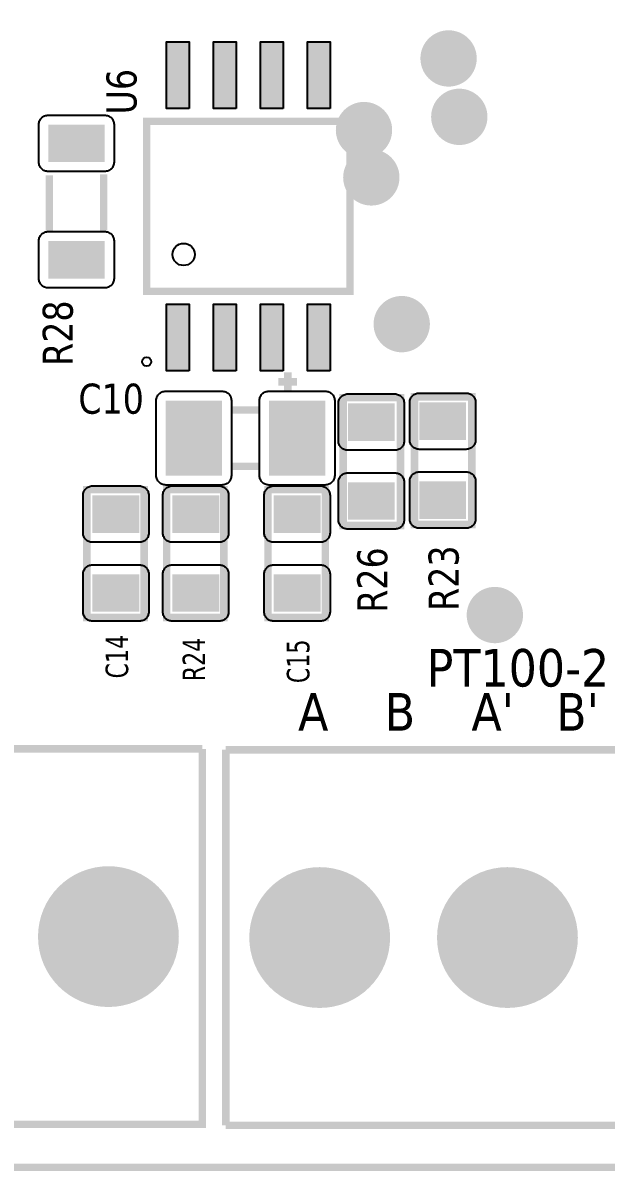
# Model space of a CAD drawing. Header units: millimetres. Extents: x 124 to 302, y 105 to 223.
# Drawn here: x 296.393 to 297.014, y 218.591 to 219.814 of the extents above; entities that cross this region are included whole.
import ezdxf

# ---------------------------------------------------------------- set-up
doc = ezdxf.new("R2010")
doc.units = ezdxf.units.MM
doc.layers.add('DESC', color=250, linetype='Continuous')
doc.styles.get("Standard").update_dxf_attribs({"font": 'tahoma.ttf'})

# ---------------------------------------------------------------- blocks, each defined once
blk = doc.blocks.new('RPAD')
blk.add_trace([(-0.5, -0.5), (-0.5, 0.5), (0.5, -0.5), (0.5, 0.5)])
blk = doc.blocks.new('EPAD')
at = {"const_width": 0.5}
blk.add_lwpolyline([(-0.25, 0, 1), (0.25, 0, 1)], format="xyb", close=True, dxfattribs=at)
blk = doc.blocks.new('PCB_CamaraClimatica')
for points, const_width in [([(147.0389, 110.574), (153.4499, 110.574), (153.4499, 115.4463), (147.0389, 115.4463), (147.0389, 110.574)], 0.008), ([(147.0389, 110.574), (153.4499, 110.574), (153.4499, 115.4463), (147.0389, 115.4463), (147.0389, 110.574)], 0.008), ([(147.0389, 110.574), (153.4499, 110.574), (153.4499, 115.4463), (147.0389, 115.4463), (147.0389, 110.574)], 0.008), ([(148.5222, 111.5069), (148.5222, 111.688), (148.3057, 111.688), (148.3057, 111.5069), (148.5222, 111.5069)], 0.00787), ([(148.5222, 111.5069), (148.5222, 111.688), (148.3057, 111.688), (148.3057, 111.5069), (148.5222, 111.5069)], 0.00787), ([(148.5222, 111.5069), (148.5222, 111.688), (148.3057, 111.688), (148.3057, 111.5069), (148.5222, 111.5069)], 0.00787), ([(148.202, 111.6307), (148.202, 111.5717)], 0.008), ([(148.202, 111.6307), (148.202, 111.5717)], 0.008), ([(148.202, 111.6307), (148.202, 111.5717)], 0.008), ([(148.26, 111.6317), (148.26, 111.5717)], 0.008), ([(148.26, 111.6317), (148.26, 111.5717)], 0.008), ([(148.26, 111.6317), (148.26, 111.5717)], 0.008), ([(148.456, 111.4207), (148.456, 111.4007)], 0.008), ([(148.456, 111.4207), (148.456, 111.4007)], 0.008), ([(148.456, 111.4207), (148.456, 111.4007)], 0.008), ([(148.446, 111.4107), (148.466, 111.4107)], 0.008), ([(148.446, 111.4107), (148.466, 111.4107)], 0.008), ([(148.446, 111.4107), (148.466, 111.4107)], 0.008), ([(148.515, 111.2577), (148.576, 111.2577), (148.576, 111.3937), (148.515, 111.3937), (148.515, 111.2577)], 0.008), ([(148.515, 111.2577), (148.576, 111.2577), (148.576, 111.3937), (148.515, 111.3937), (148.515, 111.2577)], 0.008), ([(148.515, 111.2577), (148.576, 111.2577), (148.576, 111.3937), (148.515, 111.3937), (148.515, 111.2577)], 0.008), ([(148.591, 111.2587), (148.652, 111.2587), (148.652, 111.3947), (148.591, 111.3947), (148.591, 111.2587)], 0.008), ([(148.591, 111.2587), (148.652, 111.2587), (148.652, 111.3947), (148.591, 111.3947), (148.591, 111.2587)], 0.008), ([(148.591, 111.2587), (148.652, 111.2587), (148.652, 111.3947), (148.591, 111.3947), (148.591, 111.2587)], 0.008), ([(148.396, 111.3807), (148.426, 111.3807)], 0.008), ([(148.396, 111.3807), (148.426, 111.3807)], 0.008), ([(148.396, 111.3807), (148.426, 111.3807)], 0.008), ([(148.396, 111.3207), (148.426, 111.3207)], 0.008), ([(148.396, 111.3207), (148.426, 111.3207)], 0.008), ([(148.396, 111.3207), (148.426, 111.3207)], 0.008), ([(148.242, 111.1597), (148.303, 111.1597), (148.303, 111.2957), (148.242, 111.2957), (148.242, 111.1597)], 0.008), ([(148.242, 111.1597), (148.303, 111.1597), (148.303, 111.2957), (148.242, 111.2957), (148.242, 111.1597)], 0.008), ([(148.242, 111.1597), (148.303, 111.1597), (148.303, 111.2957), (148.242, 111.2957), (148.242, 111.1597)], 0.008), ([(148.327, 111.1597), (148.388, 111.1597), (148.388, 111.2957), (148.327, 111.2957), (148.327, 111.1597)], 0.008), ([(148.327, 111.1597), (148.388, 111.1597), (148.388, 111.2957), (148.327, 111.2957), (148.327, 111.1597)], 0.008), ([(148.327, 111.1597), (148.388, 111.1597), (148.388, 111.2957), (148.327, 111.2957), (148.327, 111.1597)], 0.008), ([(148.435, 111.1597), (148.496, 111.1597), (148.496, 111.2957), (148.435, 111.2957), (148.435, 111.1597)], 0.008), ([(148.435, 111.1597), (148.496, 111.1597), (148.496, 111.2957), (148.435, 111.2957), (148.435, 111.1597)], 0.008), ([(148.435, 111.1597), (148.496, 111.1597), (148.496, 111.2957), (148.435, 111.2957), (148.435, 111.1597)], 0.008), ([(148.365, 111.0197), (148.365, 110.6197), (147.565, 110.6197)], 0.008), ([(147.565, 111.0197), (148.365, 111.0197)], 0.008), ([(148.365, 111.0197), (148.365, 110.6197), (147.565, 110.6197)], 0.008), ([(147.565, 111.0197), (148.365, 111.0197)], 0.008), ([(148.365, 111.0197), (148.365, 110.6197), (147.565, 110.6197)], 0.008), ([(147.565, 111.0197), (148.365, 111.0197)], 0.008), ([(148.39, 111.0187), (148.39, 110.6187)], 0.008), ([(149.19, 111.0187), (149.19, 110.6187), (148.39, 110.6187)], 0.008), ([(148.39, 111.0187), (149.19, 111.0187)], 0.008), ([(148.39, 111.0187), (148.39, 110.6187)], 0.008), ([(149.19, 111.0187), (149.19, 110.6187), (148.39, 110.6187)], 0.008), ([(148.39, 111.0187), (149.19, 111.0187)], 0.008), ([(148.39, 111.0187), (148.39, 110.6187)], 0.008), ([(149.19, 111.0187), (149.19, 110.6187), (148.39, 110.6187)], 0.008), ([(148.39, 111.0187), (149.19, 111.0187)], 0.008)]:
    blk.add_lwpolyline(points, dxfattribs=dict(const_width=const_width))
for points in [[(148.351, 111.7017), (148.327, 111.7017), (148.327, 111.7727), (148.351, 111.7727), (148.351, 111.7017)], [(148.401, 111.7017), (148.377, 111.7017), (148.377, 111.7727), (148.401, 111.7727), (148.401, 111.7017)], [(148.451, 111.7017), (148.427, 111.7017), (148.427, 111.7727), (148.451, 111.7727), (148.451, 111.7017)], [(148.501, 111.7017), (148.477, 111.7017), (148.477, 111.7727), (148.501, 111.7727), (148.501, 111.7017)], [(148.271, 111.6847), (148.271, 111.6447), (148.2709, 111.6437), (148.2708, 111.6427), (148.2705, 111.6417), (148.2702, 111.6408), (148.2698, 111.6399), (148.2693, 111.6391), (148.2687, 111.6383), (148.2681, 111.6376), (148.2674, 111.637), (148.2666, 111.6364), (148.2658, 111.6359), (148.2649, 111.6355), (148.264, 111.6352), (148.263, 111.6349), (148.262, 111.6348), (148.261, 111.6347), (148.201, 111.6347), (148.1999, 111.6348), (148.1989, 111.6349), (148.198, 111.6352), (148.197, 111.6355), (148.1962, 111.6359), (148.1953, 111.6364), (148.1946, 111.637), (148.1939, 111.6376), (148.1932, 111.6383), (148.1927, 111.6391), (148.1922, 111.6399), (148.1917, 111.6408), (148.1914, 111.6417), (148.1912, 111.6427), (148.191, 111.6437), (148.191, 111.6447), (148.191, 111.6847), (148.191, 111.6858), (148.1912, 111.6868), (148.1914, 111.6877), (148.1917, 111.6887), (148.1922, 111.6895), (148.1927, 111.6904), (148.1932, 111.6911), (148.1939, 111.6918), (148.1946, 111.6925), (148.1953, 111.693), (148.1962, 111.6935), (148.197, 111.6939), (148.198, 111.6943), (148.1989, 111.6945), (148.1999, 111.6947), (148.201, 111.6947), (148.261, 111.6947), (148.262, 111.6947), (148.263, 111.6945), (148.264, 111.6943), (148.2649, 111.6939), (148.2658, 111.6935), (148.2666, 111.693), (148.2674, 111.6925), (148.2681, 111.6918), (148.2687, 111.6911), (148.2693, 111.6904), (148.2698, 111.6895), (148.2702, 111.6887), (148.2705, 111.6877), (148.2708, 111.6868), (148.2709, 111.6858), (148.271, 111.6847)], [(148.271, 111.5607), (148.271, 111.5207), (148.2709, 111.5197), (148.2708, 111.5187), (148.2705, 111.5177), (148.2702, 111.5168), (148.2698, 111.5159), (148.2693, 111.5151), (148.2687, 111.5143), (148.2681, 111.5136), (148.2674, 111.513), (148.2666, 111.5124), (148.2658, 111.5119), (148.2649, 111.5115), (148.264, 111.5112), (148.263, 111.5109), (148.262, 111.5108), (148.261, 111.5107), (148.201, 111.5107), (148.1999, 111.5108), (148.1989, 111.5109), (148.198, 111.5112), (148.197, 111.5115), (148.1962, 111.5119), (148.1953, 111.5124), (148.1946, 111.513), (148.1939, 111.5136), (148.1932, 111.5143), (148.1927, 111.5151), (148.1922, 111.5159), (148.1917, 111.5168), (148.1914, 111.5177), (148.1912, 111.5187), (148.191, 111.5197), (148.191, 111.5207), (148.191, 111.5607), (148.191, 111.5618), (148.1912, 111.5628), (148.1914, 111.5637), (148.1917, 111.5647), (148.1922, 111.5655), (148.1927, 111.5664), (148.1932, 111.5671), (148.1939, 111.5678), (148.1946, 111.5685), (148.1953, 111.569), (148.1962, 111.5695), (148.197, 111.5699), (148.198, 111.5703), (148.1989, 111.5705), (148.1999, 111.5707), (148.201, 111.5707), (148.261, 111.5707), (148.262, 111.5707), (148.263, 111.5705), (148.264, 111.5703), (148.2649, 111.5699), (148.2658, 111.5695), (148.2666, 111.569), (148.2674, 111.5685), (148.2681, 111.5678), (148.2687, 111.5671), (148.2693, 111.5664), (148.2698, 111.5655), (148.2702, 111.5647), (148.2705, 111.5637), (148.2708, 111.5628), (148.2709, 111.5618), (148.271, 111.5607)], [(148.351, 111.4222), (148.327, 111.4222), (148.327, 111.4932), (148.351, 111.4932), (148.351, 111.4222)], [(148.401, 111.4222), (148.377, 111.4222), (148.377, 111.4932), (148.401, 111.4932), (148.401, 111.4222)], [(148.451, 111.4222), (148.427, 111.4222), (148.427, 111.4932), (148.451, 111.4932), (148.451, 111.4222)], [(148.501, 111.4222), (148.477, 111.4222), (148.477, 111.4932), (148.501, 111.4932), (148.501, 111.4222)], [(148.326, 111.4007), (148.386, 111.4007), (148.387, 111.4007), (148.388, 111.4005), (148.389, 111.4003), (148.3899, 111.3999), (148.3908, 111.3995), (148.3916, 111.399), (148.3924, 111.3985), (148.3931, 111.3978), (148.3937, 111.3971), (148.3943, 111.3964), (148.3948, 111.3955), (148.3952, 111.3947), (148.3955, 111.3937), (148.3958, 111.3928), (148.3959, 111.3918), (148.396, 111.3907), (148.396, 111.3107), (148.3959, 111.3097), (148.3958, 111.3087), (148.3955, 111.3077), (148.3952, 111.3068), (148.3948, 111.3059), (148.3943, 111.3051), (148.3937, 111.3043), (148.3931, 111.3036), (148.3924, 111.303), (148.3916, 111.3024), (148.3908, 111.3019), (148.3899, 111.3015), (148.389, 111.3012), (148.388, 111.3009), (148.387, 111.3008), (148.386, 111.3007), (148.326, 111.3007), (148.3249, 111.3008), (148.3239, 111.3009), (148.323, 111.3012), (148.322, 111.3015), (148.3212, 111.3019), (148.3203, 111.3024), (148.3196, 111.303), (148.3189, 111.3036), (148.3182, 111.3043), (148.3177, 111.3051), (148.3172, 111.3059), (148.3167, 111.3068), (148.3164, 111.3077), (148.3162, 111.3087), (148.316, 111.3097), (148.316, 111.3107), (148.316, 111.3907), (148.316, 111.3918), (148.3162, 111.3928), (148.3164, 111.3937), (148.3167, 111.3947), (148.3172, 111.3955), (148.3177, 111.3964), (148.3182, 111.3971), (148.3189, 111.3978), (148.3196, 111.3985), (148.3203, 111.399), (148.3212, 111.3995), (148.322, 111.3999), (148.323, 111.4003), (148.3239, 111.4005), (148.3249, 111.4007), (148.326, 111.4007)], [(148.436, 111.4007), (148.496, 111.4007), (148.497, 111.4007), (148.498, 111.4005), (148.499, 111.4003), (148.4999, 111.3999), (148.5008, 111.3995), (148.5016, 111.399), (148.5024, 111.3985), (148.5031, 111.3978), (148.5037, 111.3971), (148.5043, 111.3964), (148.5048, 111.3955), (148.5052, 111.3947), (148.5055, 111.3937), (148.5058, 111.3928), (148.5059, 111.3918), (148.506, 111.3907), (148.506, 111.3107), (148.5059, 111.3097), (148.5058, 111.3087), (148.5055, 111.3077), (148.5052, 111.3068), (148.5048, 111.3059), (148.5043, 111.3051), (148.5037, 111.3043), (148.5031, 111.3036), (148.5024, 111.303), (148.5016, 111.3024), (148.5008, 111.3019), (148.4999, 111.3015), (148.499, 111.3012), (148.498, 111.3009), (148.497, 111.3008), (148.496, 111.3007), (148.436, 111.3007), (148.4349, 111.3008), (148.4339, 111.3009), (148.433, 111.3012), (148.432, 111.3015), (148.4312, 111.3019), (148.4303, 111.3024), (148.4296, 111.303), (148.4289, 111.3036), (148.4282, 111.3043), (148.4277, 111.3051), (148.4272, 111.3059), (148.4267, 111.3068), (148.4264, 111.3077), (148.4262, 111.3087), (148.426, 111.3097), (148.426, 111.3107), (148.426, 111.3907), (148.426, 111.3918), (148.4262, 111.3928), (148.4264, 111.3937), (148.4267, 111.3947), (148.4272, 111.3955), (148.4277, 111.3964), (148.4282, 111.3971), (148.4289, 111.3978), (148.4296, 111.3985), (148.4303, 111.399), (148.4312, 111.3995), (148.432, 111.3999), (148.433, 111.4003), (148.4339, 111.4005), (148.4349, 111.4007), (148.436, 111.4007)], [(148.51, 111.3477), (148.51, 111.3877), (148.51, 111.3888), (148.5102, 111.3898), (148.5104, 111.3907), (148.5107, 111.3917), (148.5112, 111.3925), (148.5117, 111.3934), (148.5122, 111.3941), (148.5129, 111.3948), (148.5136, 111.3955), (148.5143, 111.396), (148.5152, 111.3965), (148.516, 111.3969), (148.517, 111.3973), (148.5179, 111.3975), (148.5189, 111.3977), (148.52, 111.3977), (148.57, 111.3977), (148.571, 111.3977), (148.572, 111.3975), (148.573, 111.3973), (148.5739, 111.3969), (148.5748, 111.3965), (148.5756, 111.396), (148.5764, 111.3955), (148.5771, 111.3948), (148.5777, 111.3941), (148.5783, 111.3934), (148.5788, 111.3925), (148.5792, 111.3917), (148.5795, 111.3907), (148.5798, 111.3898), (148.5799, 111.3888), (148.58, 111.3877), (148.58, 111.3477), (148.5799, 111.3467), (148.5798, 111.3457), (148.5795, 111.3447), (148.5792, 111.3438), (148.5788, 111.3429), (148.5783, 111.3421), (148.5777, 111.3413), (148.5771, 111.3406), (148.5764, 111.34), (148.5756, 111.3394), (148.5748, 111.3389), (148.5739, 111.3385), (148.573, 111.3382), (148.572, 111.3379), (148.571, 111.3378), (148.57, 111.3377), (148.52, 111.3377), (148.5189, 111.3378), (148.5179, 111.3379), (148.517, 111.3382), (148.516, 111.3385), (148.5152, 111.3389), (148.5143, 111.3394), (148.5136, 111.34), (148.5129, 111.3406), (148.5122, 111.3413), (148.5117, 111.3421), (148.5112, 111.3429), (148.5107, 111.3438), (148.5104, 111.3447), (148.5102, 111.3457), (148.51, 111.3467), (148.51, 111.3477)], [(148.586, 111.3487), (148.586, 111.3887), (148.586, 111.3898), (148.5862, 111.3908), (148.5864, 111.3917), (148.5867, 111.3927), (148.5872, 111.3935), (148.5877, 111.3944), (148.5882, 111.3951), (148.5889, 111.3958), (148.5896, 111.3965), (148.5903, 111.397), (148.5912, 111.3975), (148.592, 111.3979), (148.593, 111.3983), (148.5939, 111.3985), (148.5949, 111.3987), (148.596, 111.3987), (148.646, 111.3987), (148.647, 111.3987), (148.648, 111.3985), (148.649, 111.3983), (148.6499, 111.3979), (148.6508, 111.3975), (148.6516, 111.397), (148.6524, 111.3965), (148.6531, 111.3958), (148.6537, 111.3951), (148.6543, 111.3944), (148.6548, 111.3935), (148.6552, 111.3927), (148.6555, 111.3917), (148.6558, 111.3908), (148.6559, 111.3898), (148.656, 111.3887), (148.656, 111.3487), (148.6559, 111.3477), (148.6558, 111.3467), (148.6555, 111.3457), (148.6552, 111.3448), (148.6548, 111.3439), (148.6543, 111.3431), (148.6537, 111.3423), (148.6531, 111.3416), (148.6524, 111.341), (148.6516, 111.3404), (148.6508, 111.3399), (148.6499, 111.3395), (148.649, 111.3392), (148.648, 111.3389), (148.647, 111.3388), (148.646, 111.3387), (148.596, 111.3387), (148.5949, 111.3388), (148.5939, 111.3389), (148.593, 111.3392), (148.592, 111.3395), (148.5912, 111.3399), (148.5903, 111.3404), (148.5896, 111.341), (148.5889, 111.3416), (148.5882, 111.3423), (148.5877, 111.3431), (148.5872, 111.3439), (148.5867, 111.3448), (148.5864, 111.3457), (148.5862, 111.3467), (148.586, 111.3477), (148.586, 111.3487)], [(148.51, 111.2637), (148.51, 111.3037), (148.51, 111.3048), (148.5102, 111.3058), (148.5104, 111.3067), (148.5107, 111.3077), (148.5112, 111.3085), (148.5117, 111.3094), (148.5122, 111.3101), (148.5129, 111.3108), (148.5136, 111.3115), (148.5143, 111.312), (148.5152, 111.3125), (148.516, 111.3129), (148.517, 111.3133), (148.5179, 111.3135), (148.5189, 111.3137), (148.52, 111.3137), (148.57, 111.3137), (148.571, 111.3137), (148.572, 111.3135), (148.573, 111.3133), (148.5739, 111.3129), (148.5748, 111.3125), (148.5756, 111.312), (148.5764, 111.3115), (148.5771, 111.3108), (148.5777, 111.3101), (148.5783, 111.3094), (148.5788, 111.3085), (148.5792, 111.3077), (148.5795, 111.3067), (148.5798, 111.3058), (148.5799, 111.3048), (148.58, 111.3037), (148.58, 111.2637), (148.5799, 111.2627), (148.5798, 111.2617), (148.5795, 111.2607), (148.5792, 111.2598), (148.5788, 111.2589), (148.5783, 111.2581), (148.5777, 111.2573), (148.5771, 111.2566), (148.5764, 111.256), (148.5756, 111.2554), (148.5748, 111.2549), (148.5739, 111.2545), (148.573, 111.2542), (148.572, 111.2539), (148.571, 111.2538), (148.57, 111.2537), (148.52, 111.2537), (148.5189, 111.2538), (148.5179, 111.2539), (148.517, 111.2542), (148.516, 111.2545), (148.5152, 111.2549), (148.5143, 111.2554), (148.5136, 111.256), (148.5129, 111.2566), (148.5122, 111.2573), (148.5117, 111.2581), (148.5112, 111.2589), (148.5107, 111.2598), (148.5104, 111.2607), (148.5102, 111.2617), (148.51, 111.2627), (148.51, 111.2637)], [(148.586, 111.2647), (148.586, 111.3047), (148.586, 111.3058), (148.5862, 111.3068), (148.5864, 111.3077), (148.5867, 111.3087), (148.5872, 111.3095), (148.5877, 111.3104), (148.5882, 111.3111), (148.5889, 111.3118), (148.5896, 111.3125), (148.5903, 111.313), (148.5912, 111.3135), (148.592, 111.3139), (148.593, 111.3143), (148.5939, 111.3145), (148.5949, 111.3147), (148.596, 111.3147), (148.646, 111.3147), (148.647, 111.3147), (148.648, 111.3145), (148.649, 111.3143), (148.6499, 111.3139), (148.6508, 111.3135), (148.6516, 111.313), (148.6524, 111.3125), (148.6531, 111.3118), (148.6537, 111.3111), (148.6543, 111.3104), (148.6548, 111.3095), (148.6552, 111.3087), (148.6555, 111.3077), (148.6558, 111.3068), (148.6559, 111.3058), (148.656, 111.3047), (148.656, 111.2647), (148.6559, 111.2637), (148.6558, 111.2627), (148.6555, 111.2617), (148.6552, 111.2608), (148.6548, 111.2599), (148.6543, 111.2591), (148.6537, 111.2583), (148.6531, 111.2576), (148.6524, 111.257), (148.6516, 111.2564), (148.6508, 111.2559), (148.6499, 111.2555), (148.649, 111.2552), (148.648, 111.2549), (148.647, 111.2548), (148.646, 111.2547), (148.596, 111.2547), (148.5949, 111.2548), (148.5939, 111.2549), (148.593, 111.2552), (148.592, 111.2555), (148.5912, 111.2559), (148.5903, 111.2564), (148.5896, 111.257), (148.5889, 111.2576), (148.5882, 111.2583), (148.5877, 111.2591), (148.5872, 111.2599), (148.5867, 111.2608), (148.5864, 111.2617), (148.5862, 111.2627), (148.586, 111.2637), (148.586, 111.2647)], [(148.308, 111.2897), (148.308, 111.2497), (148.3079, 111.2487), (148.3078, 111.2477), (148.3075, 111.2467), (148.3072, 111.2458), (148.3068, 111.2449), (148.3063, 111.2441), (148.3057, 111.2433), (148.3051, 111.2426), (148.3044, 111.242), (148.3036, 111.2414), (148.3028, 111.2409), (148.3019, 111.2405), (148.301, 111.2402), (148.3, 111.2399), (148.299, 111.2398), (148.298, 111.2397), (148.248, 111.2397), (148.2469, 111.2398), (148.2459, 111.2399), (148.245, 111.2402), (148.244, 111.2405), (148.2432, 111.2409), (148.2423, 111.2414), (148.2416, 111.242), (148.2409, 111.2426), (148.2402, 111.2433), (148.2397, 111.2441), (148.2392, 111.2449), (148.2387, 111.2458), (148.2384, 111.2467), (148.2382, 111.2477), (148.238, 111.2487), (148.238, 111.2497), (148.238, 111.2897), (148.238, 111.2908), (148.2382, 111.2918), (148.2384, 111.2927), (148.2387, 111.2937), (148.2392, 111.2945), (148.2397, 111.2954), (148.2402, 111.2961), (148.2409, 111.2968), (148.2416, 111.2975), (148.2423, 111.298), (148.2432, 111.2985), (148.244, 111.2989), (148.245, 111.2993), (148.2459, 111.2995), (148.2469, 111.2997), (148.248, 111.2997), (148.298, 111.2997), (148.299, 111.2997), (148.3, 111.2995), (148.301, 111.2993), (148.3019, 111.2989), (148.3028, 111.2985), (148.3036, 111.298), (148.3044, 111.2975), (148.3051, 111.2968), (148.3057, 111.2961), (148.3063, 111.2954), (148.3068, 111.2945), (148.3072, 111.2937), (148.3075, 111.2927), (148.3078, 111.2918), (148.3079, 111.2908), (148.308, 111.2897)], [(148.393, 111.2897), (148.393, 111.2497), (148.3929, 111.2487), (148.3928, 111.2477), (148.3925, 111.2467), (148.3922, 111.2458), (148.3918, 111.2449), (148.3913, 111.2441), (148.3907, 111.2433), (148.3901, 111.2426), (148.3894, 111.242), (148.3886, 111.2414), (148.3878, 111.2409), (148.3869, 111.2405), (148.386, 111.2402), (148.385, 111.2399), (148.384, 111.2398), (148.383, 111.2397), (148.333, 111.2397), (148.3319, 111.2398), (148.3309, 111.2399), (148.33, 111.2402), (148.329, 111.2405), (148.3282, 111.2409), (148.3273, 111.2414), (148.3266, 111.242), (148.3259, 111.2426), (148.3252, 111.2433), (148.3247, 111.2441), (148.3242, 111.2449), (148.3237, 111.2458), (148.3234, 111.2467), (148.3232, 111.2477), (148.323, 111.2487), (148.323, 111.2497), (148.323, 111.2897), (148.323, 111.2908), (148.3232, 111.2918), (148.3234, 111.2927), (148.3237, 111.2937), (148.3242, 111.2945), (148.3247, 111.2954), (148.3252, 111.2961), (148.3259, 111.2968), (148.3266, 111.2975), (148.3273, 111.298), (148.3282, 111.2985), (148.329, 111.2989), (148.33, 111.2993), (148.3309, 111.2995), (148.3319, 111.2997), (148.333, 111.2997), (148.383, 111.2997), (148.384, 111.2997), (148.385, 111.2995), (148.386, 111.2993), (148.3869, 111.2989), (148.3878, 111.2985), (148.3886, 111.298), (148.3894, 111.2975), (148.3901, 111.2968), (148.3907, 111.2961), (148.3913, 111.2954), (148.3918, 111.2945), (148.3922, 111.2937), (148.3925, 111.2927), (148.3928, 111.2918), (148.3929, 111.2908), (148.393, 111.2897)], [(148.501, 111.2897), (148.501, 111.2497), (148.5009, 111.2487), (148.5008, 111.2477), (148.5005, 111.2467), (148.5002, 111.2458), (148.4998, 111.2449), (148.4993, 111.2441), (148.4987, 111.2433), (148.4981, 111.2426), (148.4974, 111.242), (148.4966, 111.2414), (148.4958, 111.2409), (148.4949, 111.2405), (148.494, 111.2402), (148.493, 111.2399), (148.492, 111.2398), (148.491, 111.2397), (148.441, 111.2397), (148.4399, 111.2398), (148.4389, 111.2399), (148.438, 111.2402), (148.437, 111.2405), (148.4362, 111.2409), (148.4353, 111.2414), (148.4346, 111.242), (148.4339, 111.2426), (148.4332, 111.2433), (148.4327, 111.2441), (148.4322, 111.2449), (148.4317, 111.2458), (148.4314, 111.2467), (148.4312, 111.2477), (148.431, 111.2487), (148.431, 111.2497), (148.431, 111.2897), (148.431, 111.2908), (148.4312, 111.2918), (148.4314, 111.2927), (148.4317, 111.2937), (148.4322, 111.2945), (148.4327, 111.2954), (148.4332, 111.2961), (148.4339, 111.2968), (148.4346, 111.2975), (148.4353, 111.298), (148.4362, 111.2985), (148.437, 111.2989), (148.438, 111.2993), (148.4389, 111.2995), (148.4399, 111.2997), (148.441, 111.2997), (148.491, 111.2997), (148.492, 111.2997), (148.493, 111.2995), (148.494, 111.2993), (148.4949, 111.2989), (148.4958, 111.2985), (148.4966, 111.298), (148.4974, 111.2975), (148.4981, 111.2968), (148.4987, 111.2961), (148.4993, 111.2954), (148.4998, 111.2945), (148.5002, 111.2937), (148.5005, 111.2927), (148.5008, 111.2918), (148.5009, 111.2908), (148.501, 111.2897)], [(148.308, 111.2057), (148.308, 111.1657), (148.3079, 111.1647), (148.3078, 111.1637), (148.3075, 111.1627), (148.3072, 111.1618), (148.3068, 111.1609), (148.3063, 111.1601), (148.3057, 111.1593), (148.3051, 111.1586), (148.3044, 111.158), (148.3036, 111.1574), (148.3028, 111.1569), (148.3019, 111.1565), (148.301, 111.1562), (148.3, 111.1559), (148.299, 111.1558), (148.298, 111.1557), (148.248, 111.1557), (148.2469, 111.1558), (148.2459, 111.1559), (148.245, 111.1562), (148.244, 111.1565), (148.2432, 111.1569), (148.2423, 111.1574), (148.2416, 111.158), (148.2409, 111.1586), (148.2402, 111.1593), (148.2397, 111.1601), (148.2392, 111.1609), (148.2387, 111.1618), (148.2384, 111.1627), (148.2382, 111.1637), (148.238, 111.1647), (148.238, 111.1657), (148.238, 111.2057), (148.238, 111.2068), (148.2382, 111.2078), (148.2384, 111.2087), (148.2387, 111.2097), (148.2392, 111.2105), (148.2397, 111.2114), (148.2402, 111.2121), (148.2409, 111.2128), (148.2416, 111.2135), (148.2423, 111.214), (148.2432, 111.2145), (148.244, 111.2149), (148.245, 111.2153), (148.2459, 111.2155), (148.2469, 111.2157), (148.248, 111.2157), (148.298, 111.2157), (148.299, 111.2157), (148.3, 111.2155), (148.301, 111.2153), (148.3019, 111.2149), (148.3028, 111.2145), (148.3036, 111.214), (148.3044, 111.2135), (148.3051, 111.2128), (148.3057, 111.2121), (148.3063, 111.2114), (148.3068, 111.2105), (148.3072, 111.2097), (148.3075, 111.2087), (148.3078, 111.2078), (148.3079, 111.2068), (148.308, 111.2057)], [(148.393, 111.2057), (148.393, 111.1657), (148.3929, 111.1647), (148.3928, 111.1637), (148.3925, 111.1627), (148.3922, 111.1618), (148.3918, 111.1609), (148.3913, 111.1601), (148.3907, 111.1593), (148.3901, 111.1586), (148.3894, 111.158), (148.3886, 111.1574), (148.3878, 111.1569), (148.3869, 111.1565), (148.386, 111.1562), (148.385, 111.1559), (148.384, 111.1558), (148.383, 111.1557), (148.333, 111.1557), (148.3319, 111.1558), (148.3309, 111.1559), (148.33, 111.1562), (148.329, 111.1565), (148.3282, 111.1569), (148.3273, 111.1574), (148.3266, 111.158), (148.3259, 111.1586), (148.3252, 111.1593), (148.3247, 111.1601), (148.3242, 111.1609), (148.3237, 111.1618), (148.3234, 111.1627), (148.3232, 111.1637), (148.323, 111.1647), (148.323, 111.1657), (148.323, 111.2057), (148.323, 111.2068), (148.3232, 111.2078), (148.3234, 111.2087), (148.3237, 111.2097), (148.3242, 111.2105), (148.3247, 111.2114), (148.3252, 111.2121), (148.3259, 111.2128), (148.3266, 111.2135), (148.3273, 111.214), (148.3282, 111.2145), (148.329, 111.2149), (148.33, 111.2153), (148.3309, 111.2155), (148.3319, 111.2157), (148.333, 111.2157), (148.383, 111.2157), (148.384, 111.2157), (148.385, 111.2155), (148.386, 111.2153), (148.3869, 111.2149), (148.3878, 111.2145), (148.3886, 111.214), (148.3894, 111.2135), (148.3901, 111.2128), (148.3907, 111.2121), (148.3913, 111.2114), (148.3918, 111.2105), (148.3922, 111.2097), (148.3925, 111.2087), (148.3928, 111.2078), (148.3929, 111.2068), (148.393, 111.2057)], [(148.501, 111.2057), (148.501, 111.1657), (148.5009, 111.1647), (148.5008, 111.1637), (148.5005, 111.1627), (148.5002, 111.1618), (148.4998, 111.1609), (148.4993, 111.1601), (148.4987, 111.1593), (148.4981, 111.1586), (148.4974, 111.158), (148.4966, 111.1574), (148.4958, 111.1569), (148.4949, 111.1565), (148.494, 111.1562), (148.493, 111.1559), (148.492, 111.1558), (148.491, 111.1557), (148.441, 111.1557), (148.4399, 111.1558), (148.4389, 111.1559), (148.438, 111.1562), (148.437, 111.1565), (148.4362, 111.1569), (148.4353, 111.1574), (148.4346, 111.158), (148.4339, 111.1586), (148.4332, 111.1593), (148.4327, 111.1601), (148.4322, 111.1609), (148.4317, 111.1618), (148.4314, 111.1627), (148.4312, 111.1637), (148.431, 111.1647), (148.431, 111.1657), (148.431, 111.2057), (148.431, 111.2068), (148.4312, 111.2078), (148.4314, 111.2087), (148.4317, 111.2097), (148.4322, 111.2105), (148.4327, 111.2114), (148.4332, 111.2121), (148.4339, 111.2128), (148.4346, 111.2135), (148.4353, 111.214), (148.4362, 111.2145), (148.437, 111.2149), (148.438, 111.2153), (148.4389, 111.2155), (148.4399, 111.2157), (148.441, 111.2157), (148.491, 111.2157), (148.492, 111.2157), (148.493, 111.2155), (148.494, 111.2153), (148.4949, 111.2149), (148.4958, 111.2145), (148.4966, 111.214), (148.4974, 111.2135), (148.4981, 111.2128), (148.4987, 111.2121), (148.4993, 111.2114), (148.4998, 111.2105), (148.5002, 111.2097), (148.5005, 111.2087), (148.5008, 111.2078), (148.5009, 111.2068), (148.501, 111.2057)]]:
    blk.add_lwpolyline(points, close=True)
for centre, radius in [((148.3451, 111.5463), 0.0118), ((148.3451, 111.5463), 0.0118), ((148.3451, 111.5463), 0.0118), ((148.3057, 111.4321), 0.00492), ((148.3057, 111.4321), 0.00492), ((148.3057, 111.4321), 0.00492)]:
    blk.add_circle(centre, radius)
for name, p, xscale, yscale in [('EPAD', (148.6273, 111.7551), 0.06, 0.06), ('EPAD', (148.6387, 111.6929), 0.06, 0.06), ('EPAD', (148.5372, 111.6788), 0.06, 0.06), ('EPAD', (148.545, 111.6284), 0.06, 0.06), ('EPAD', (148.5774, 111.4721), 0.06, 0.06), ('RPAD', (148.356, 111.3507), 0.06, 0.08), ('RPAD', (148.466, 111.3507), 0.06, 0.08), ('EPAD', (148.6766, 111.1622), 0.06, 0.06), ('EPAD', (148.265, 110.8197), 0.15, 0.15), ('EPAD', (148.49, 110.8187), 0.15, 0.15), ('EPAD', (148.69, 110.8187), 0.15, 0.15)]:
    blk.add_blockref(name, p, dxfattribs=dict(xscale=xscale, yscale=yscale))
for p, xscale, yscale, rotation in [((148.339, 111.7372), 0.024, 0.071, 180), ((148.389, 111.7372), 0.024, 0.071, 180), ((148.439, 111.7372), 0.024, 0.071, 180), ((148.489, 111.7372), 0.024, 0.071, 180), ((148.231, 111.6647), 0.04, 0.06, 270), ((148.231, 111.5407), 0.04, 0.06, 270), ((148.339, 111.4577), 0.024, 0.071, 180), ((148.389, 111.4577), 0.024, 0.071, 180), ((148.439, 111.4577), 0.024, 0.071, 180), ((148.489, 111.4577), 0.024, 0.071, 180), ((148.545, 111.3677), 0.04, 0.05, 90), ((148.621, 111.3687), 0.04, 0.05, 90), ((148.545, 111.2837), 0.04, 0.05, 90), ((148.621, 111.2847), 0.04, 0.05, 90), ((148.273, 111.2697), 0.04, 0.05, 270), ((148.358, 111.2697), 0.04, 0.05, 270), ((148.466, 111.2697), 0.04, 0.05, 270), ((148.273, 111.1857), 0.04, 0.05, 270), ((148.358, 111.1857), 0.04, 0.05, 270), ((148.466, 111.1857), 0.04, 0.05, 270)]:
    blk.add_blockref('RPAD', p, dxfattribs=dict(xscale=xscale, yscale=yscale, rotation=rotation))
for s, height, width, p in [('U6', 0.032, 0.9375, (148.2949, 111.6955)), ('U6', 0.032, 0.9375, (148.2949, 111.6955)), ('U6', 0.032, 0.9375, (148.2949, 111.6955)), ('R28', 0.032, 0.9375, (148.227, 111.4277)), ('R28', 0.032, 0.9375, (148.227, 111.4277)), ('R28', 0.032, 0.9375, (148.227, 111.4277)), ('R26', 0.032, 0.9375, (148.562, 111.1647)), ('R26', 0.032, 0.9375, (148.562, 111.1647)), ('R26', 0.032, 0.9375, (148.562, 111.1647)), ('R23', 0.032, 0.9375, (148.638, 111.1667)), ('R23', 0.032, 0.9375, (148.638, 111.1667)), ('R23', 0.032, 0.9375, (148.638, 111.1667)), ('C14', 0.024, 0.833333, (148.286, 111.0947)), ('C14', 0.024, 0.833333, (148.286, 111.0947)), ('C14', 0.024, 0.833333, (148.286, 111.0947)), ('R24', 0.024, 0.833333, (148.368, 111.0917)), ('R24', 0.024, 0.833333, (148.368, 111.0917)), ('R24', 0.024, 0.833333, (148.368, 111.0917)), ('C15', 0.024, 0.833333, (148.479, 111.0897)), ('C15', 0.024, 0.833333, (148.479, 111.0897)), ('C15', 0.024, 0.833333, (148.479, 111.0897))]:
    blk.add_text(s, height=height, rotation=90, dxfattribs=dict(width=width)).set_placement(p)
at = {"width": 0.9375}
blk.add_text('C10', height=0.032, dxfattribs=at).set_placement((148.233, 111.3767))
blk.add_text('C10', height=0.032, dxfattribs=at).set_placement((148.233, 111.3767))
blk.add_text('C10', height=0.032, dxfattribs=at).set_placement((148.233, 111.3767))
for s, p in [('PT100-2', (148.604, 111.0861)), ('PT100-2', (148.604, 111.0861)), ('PT100-2', (148.604, 111.0861)), ("A    B    A'   B'", (148.467, 111.0391)), ("A    B    A'   B'", (148.467, 111.0391)), ("A    B    A'   B'", (148.467, 111.0391))]:
    blk.add_text(s, height=0.04).set_placement(p)

msp = doc.modelspace()

# ---------------------------------------------------------------- block references
at = {"layer": 'DESC'}
msp.add_blockref('PCB_CamaraClimatica', (148.219, 108.0207), dxfattribs=at)

doc.saveas('drawing.dxf')
